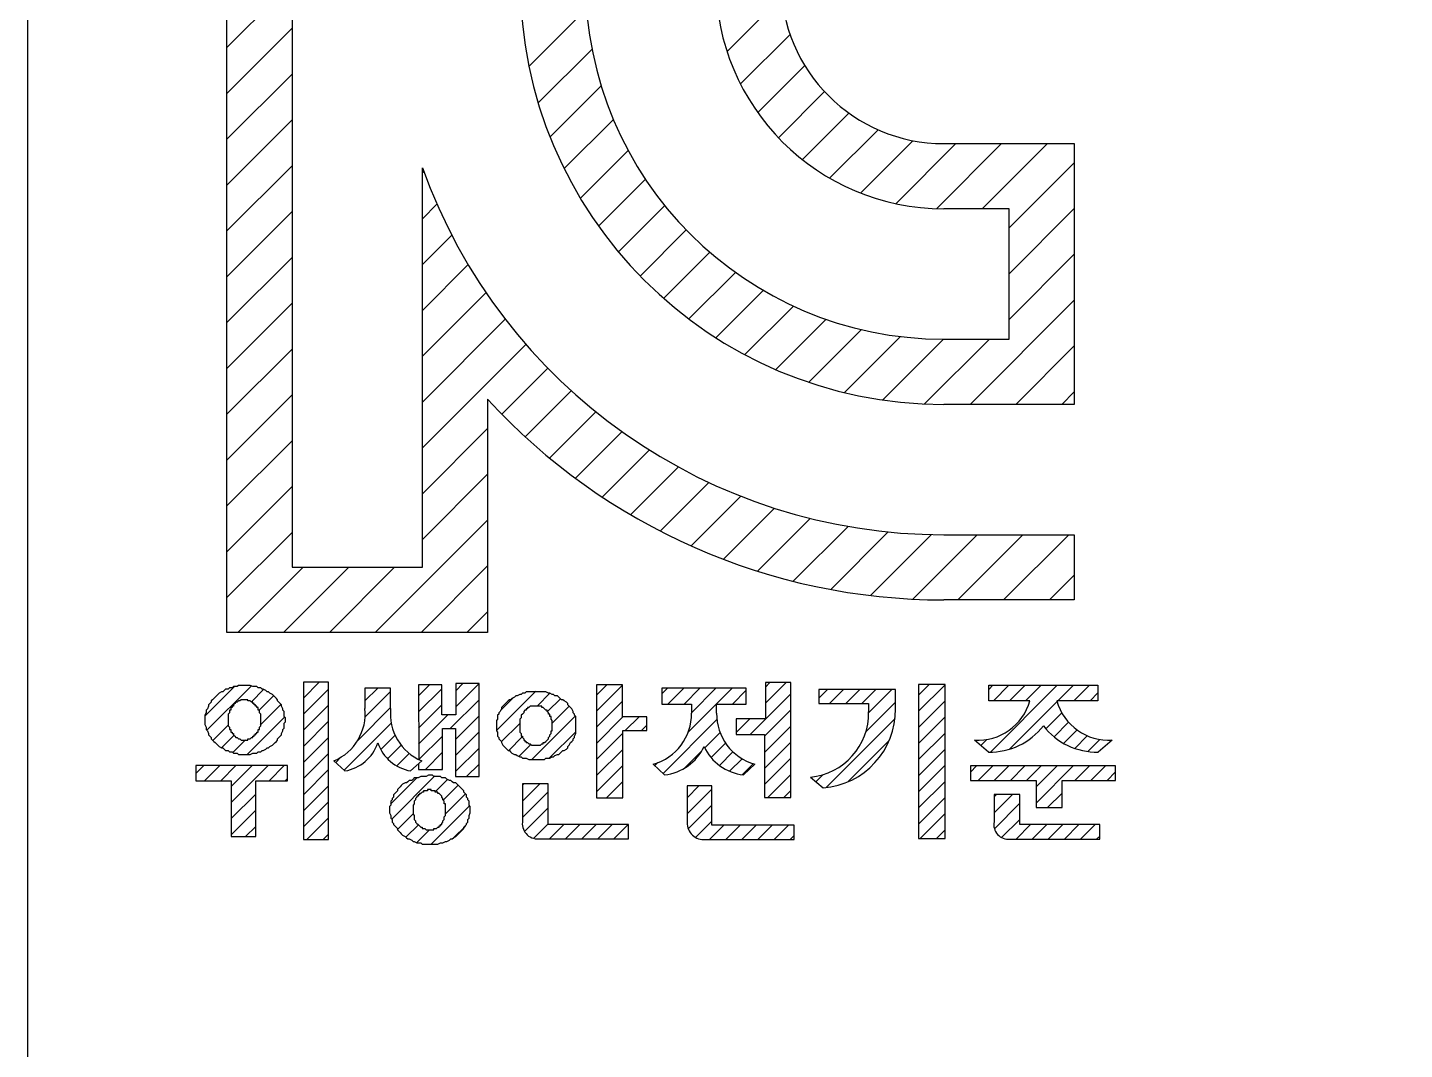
# Model space of a CAD drawing. Extents: x 7948 to 8542, y -4601 to -4181.
# Drawn here: x 7975.75 to 7989.14, y -4366.07 to -4356.14 of the extents above; entities that cross this region are included whole.
import ezdxf

# ---------------------------------------------------------------- set-up
doc = ezdxf.new("R2010")
doc.units = 0
doc.header["$LTSCALE"] = 7
doc.header["$MEASUREMENT"] = 0
doc.layers.get('0').update_dxf_attribs({"color": 2, "linetype": 'CONTINUOUS'})
doc.layers.add('기본값', color=18, linetype='CONTINUOUS')

msp = doc.modelspace()

# ---------------------------------------------------------------- linework, layer by layer
at = {"color": 2}
for p, q in [((7977.68878, -4362.01571), (7977.68878, -4349.34371)), ((7978.32238, -4349.97731), (7978.32238, -4361.38211)), ((7977.68878, -4356.33045), (7978.32238, -4355.69685)), ((7982.5506, -4356.36889), (7983.08224, -4355.83725)), ((7980.62507, -4356.51251), (7981.18434, -4355.95324)), ((7977.68878, -4356.77593), (7978.32238, -4356.14233)), ((7982.68114, -4356.68382), (7983.16297, -4356.202)), ((7980.71512, -4356.86793), (7981.23774, -4356.34531)), ((7982.84883, -4356.96161), (7983.30602, -4356.50442)), ((7977.68878, -4357.22141), (7978.32238, -4356.58781)), ((7980.8302, -4357.19833), (7981.32682, -4356.70171)), ((7983.04976, -4357.20616), (7983.49799, -4356.75792)), ((7977.68878, -4357.66688), (7978.32238, -4357.03328)), ((7980.96737, -4357.50663), (7981.44529, -4357.02872)), ((7983.28251, -4357.41888), (7983.73481, -4356.96659)), ((7983.54774, -4357.59914), (7984.01827, -4357.1286)), ((7981.12464, -4357.79485), (7981.58925, -4357.33024)), ((7983.8483, -4357.74405), (7984.35749, -4357.23486)), ((7984.19045, -4357.84737), (7984.77412, -4357.26371)), ((7984.58714, -4357.89616), (7985.2196, -4357.26371)), ((7984.65838, -4357.26371), (7985.92558, -4357.26371)), ((7985.03148, -4357.89731), (7985.66508, -4357.26371)), ((7985.92558, -4357.26371), (7985.92558, -4359.79811)), ((7977.68878, -4358.11236), (7978.32238, -4357.47876)), ((7985.29198, -4358.08227), (7985.92558, -4357.44867)), ((7979.58958, -4361.38211), (7979.58958, -4357.49958)), ((7979.58958, -4357.54799), (7979.60248, -4357.5351)), ((7981.30061, -4358.06436), (7981.75621, -4357.60875)), ((7979.58958, -4357.99347), (7979.73054, -4357.85251)), ((7981.49439, -4358.31605), (7981.9446, -4357.86584)), ((7985.29198, -4358.52775), (7985.92558, -4357.89415)), ((7977.68878, -4358.55784), (7978.32238, -4357.92424)), ((7985.29198, -4357.89731), (7984.65838, -4357.89731)), ((7985.29198, -4359.16451), (7985.29198, -4357.89731)), ((7979.58958, -4358.43895), (7979.87472, -4358.15381)), ((7981.70544, -4358.55048), (7982.15351, -4358.1024)), ((7977.68878, -4359.00332), (7978.32238, -4358.36972)), ((7981.93356, -4358.76784), (7982.38262, -4358.31878)), ((7985.29198, -4358.97323), (7985.92558, -4358.33963)), ((7979.58958, -4358.88442), (7980.03397, -4358.44004)), ((7982.17884, -4358.96803), (7982.63206, -4358.51481)), ((7982.44169, -4359.15066), (7982.90253, -4358.68982)), ((7977.68878, -4359.44879), (7978.32238, -4358.81519)), ((7979.58958, -4359.3299), (7980.20753, -4358.71196)), ((7984.91258, -4359.79811), (7985.92558, -4358.78511)), ((7982.72287, -4359.31495), (7983.19532, -4358.8425)), ((7979.58958, -4359.77538), (7980.39484, -4358.97013)), ((7983.02357, -4359.45973), (7983.51256, -4358.97074)), ((7983.34553, -4359.58325), (7983.85754, -4359.07124)), ((7979.58958, -4360.22086), (7980.59551, -4359.21493)), ((7983.69131, -4359.68295), (7984.23551, -4359.13875)), ((7984.06465, -4359.75508), (7984.65523, -4359.1645)), ((7984.47136, -4359.79386), (7985.10071, -4359.16451)), ((7984.65838, -4359.16451), (7985.29198, -4359.16451)), ((7985.35806, -4359.79811), (7985.92558, -4359.23058)), ((7977.68878, -4359.89427), (7978.32238, -4359.26067)), ((7980.36128, -4359.89464), (7980.80933, -4359.44659)), ((7977.68878, -4360.33975), (7978.32238, -4359.70615)), ((7980.22318, -4359.74907), (7980.22318, -4362.01571)), ((7980.5877, -4360.1137), (7981.03618, -4359.66522)), ((7985.80354, -4359.79811), (7985.92558, -4359.67606)), ((7980.82581, -4360.32106), (7981.27611, -4359.87076)), ((7985.92558, -4359.79811), (7984.65838, -4359.79811)), ((7979.58958, -4360.66633), (7980.22318, -4360.03273)), ((7977.68878, -4360.78522), (7978.32238, -4360.15162)), ((7981.07575, -4360.5166), (7981.52931, -4360.06304)), ((7981.33775, -4360.70008), (7981.7961, -4360.24173)), ((7981.61214, -4360.87116), (7982.07697, -4360.40633)), ((7979.58958, -4361.11181), (7980.22318, -4360.47821)), ((7981.89942, -4361.02937), (7982.37261, -4360.55617)), ((7977.68878, -4361.2307), (7978.32238, -4360.5971)), ((7982.20019, -4361.17407), (7982.68394, -4360.69032)), ((7982.51528, -4361.30446), (7983.01219, -4360.80754)), ((7979.13117, -4362.01571), (7980.22318, -4360.92369)), ((7982.84573, -4361.41948), (7983.35901, -4360.90621)), ((7977.68878, -4361.67618), (7978.32238, -4361.04258)), ((7983.19291, -4361.51778), (7983.7266, -4360.98409)), ((7983.55859, -4361.59758), (7984.11804, -4361.03813)), ((7983.94515, -4361.6565), (7984.53769, -4361.06395)), ((7984.35583, -4361.6913), (7984.98182, -4361.06531)), ((7984.65838, -4361.06531), (7985.92558, -4361.06531)), ((7984.79369, -4361.69891), (7985.42729, -4361.06531)), ((7985.23917, -4361.69891), (7985.87277, -4361.06531)), ((7985.92558, -4361.06531), (7985.92558, -4361.69891)), ((7979.57664, -4362.01571), (7980.22318, -4361.36917)), ((7977.79473, -4362.01571), (7978.42833, -4361.38211)), ((7978.24021, -4362.01571), (7978.87381, -4361.38211)), ((7978.32238, -4361.38211), (7979.58958, -4361.38211)), ((7978.68569, -4362.01571), (7979.31929, -4361.38211)), ((7985.68465, -4361.69891), (7985.92558, -4361.45797)), ((7985.92558, -4361.69891), (7984.65838, -4361.69891)), ((7980.02212, -4362.01571), (7980.22318, -4361.81464)), ((7980.22318, -4362.01571), (7977.68878, -4362.01571)), ((7977.47807, -4362.82489), (7977.75815, -4362.5448)), ((7977.49324, -4362.96632), (7977.92343, -4362.53613)), ((7977.9262, -4362.68995), (7978.04542, -4362.57073)), ((7978.43281, -4362.65314), (7978.58564, -4362.50031)), ((7978.43281, -4362.50031), (7978.43281, -4364.02879)), ((7978.67658, -4362.50031), (7978.43281, -4362.50031)), ((7978.43281, -4362.80974), (7978.67658, -4362.56597)), ((7978.67658, -4364.02879), (7978.67658, -4362.50031)), ((7979.03062, -4362.68171), (7979.15692, -4362.55541)), ((7979.28023, -4362.55541), (7979.03062, -4362.55541)), ((7979.03062, -4362.55541), (7979.03062, -4362.75553)), ((7979.28023, -4362.75553), (7979.28023, -4362.55541)), ((7979.5501, -4362.63202), (7979.65862, -4362.52351)), ((7979.77647, -4362.52351), (7979.5501, -4362.52351)), ((7979.5501, -4362.52351), (7979.55344, -4363.2501)), ((7979.5501, -4362.78862), (7979.77647, -4362.56226)), ((7979.77647, -4362.81645), (7979.77647, -4362.52351)), ((7979.91286, -4362.58246), (7979.98342, -4362.51191)), ((7980.13923, -4362.51191), (7979.91286, -4362.51191)), ((7979.91286, -4362.51191), (7979.91286, -4362.81645)), ((7979.91286, -4362.73906), (7980.13923, -4362.51269)), ((7980.13923, -4363.41681), (7980.13923, -4362.51191)), ((7981.28047, -4362.62423), (7981.38153, -4362.52317)), ((7981.53296, -4362.52317), (7981.28047, -4362.52317)), ((7981.28047, -4362.52317), (7981.28047, -4363.6224)), ((7981.28047, -4362.78083), (7981.53296, -4362.52834)), ((7981.53296, -4362.83641), (7981.53296, -4362.52317)), ((7981.91772, -4362.61337), (7981.97272, -4362.55837)), ((7982.32692, -4362.55837), (7981.91772, -4362.55837)), ((7981.91772, -4362.55837), (7981.91772, -4362.71209)), ((7981.9756, -4362.71209), (7982.12932, -4362.55837)), ((7982.1322, -4362.71209), (7982.28592, -4362.55837)), ((7982.17306, -4362.98442), (7982.59911, -4362.55837)), ((7982.20504, -4362.79585), (7982.44252, -4362.55837)), ((7982.73613, -4362.55837), (7982.32692, -4362.55837)), ((7982.60199, -4362.71209), (7982.73613, -4362.57795)), ((7982.73613, -4362.71209), (7982.73613, -4362.55837)), ((7982.92474, -4362.70253), (7983.12402, -4362.50326)), ((7982.92474, -4362.54593), (7982.96742, -4362.50326)), ((7982.92474, -4362.50326), (7982.92474, -4362.85421)), ((7983.17141, -4362.50326), (7982.92474, -4362.50326)), ((7983.17141, -4363.6199), (7983.17141, -4362.50326)), ((7983.4422, -4362.65486), (7983.52738, -4362.56968)), ((7984.18803, -4362.56968), (7983.4422, -4362.56968)), ((7983.4422, -4362.56968), (7983.4422, -4362.70601)), ((7983.54766, -4362.70601), (7983.68398, -4362.56968)), ((7983.70426, -4362.70601), (7983.84058, -4362.56968)), ((7983.86085, -4362.70601), (7983.99718, -4362.56968)), ((7983.92695, -4362.79651), (7984.15377, -4362.56968)), ((7984.18803, -4362.75821), (7984.18803, -4362.56968)), ((7984.4115, -4362.62515), (7984.51627, -4362.52038)), ((7984.4115, -4362.52038), (7984.4115, -4364.01696)), ((7984.66978, -4362.52038), (7984.4115, -4362.52038)), ((7984.4115, -4362.78175), (7984.66978, -4362.52347)), ((7984.66978, -4364.01696), (7984.66978, -4362.52038)), ((7985.09417, -4362.56887), (7985.13394, -4362.5291)), ((7985.09417, -4362.5291), (7985.62524, -4362.5291)), ((7985.09417, -4362.67992), (7985.09417, -4362.5291)), ((7985.11057, -4363.17886), (7985.76033, -4362.5291)), ((7985.13972, -4362.67992), (7985.29054, -4362.5291)), ((7985.29632, -4362.67992), (7985.44714, -4362.5291)), ((7985.45292, -4362.67992), (7985.60373, -4362.5291)), ((7985.62524, -4362.5291), (7986.15631, -4362.5291)), ((7985.76214, -4362.68389), (7985.91693, -4362.5291)), ((7985.92271, -4362.67992), (7986.07353, -4362.5291)), ((7986.15631, -4362.5291), (7986.15631, -4362.67992)), ((7977.99885, -4362.7739), (7978.14105, -4362.6317)), ((7979.03237, -4362.83656), (7979.28023, -4362.5887)), ((7979.85866, -4362.94986), (7980.13923, -4362.66929)), ((7980.31199, -4362.96633), (7980.6913, -4362.58701)), ((7980.34797, -4362.77375), (7980.47488, -4362.64684)), ((7980.7077, -4362.72721), (7980.82838, -4362.60653)), ((7980.80608, -4362.78542), (7980.93492, -4362.65658)), ((7981.28047, -4362.93743), (7981.53296, -4362.68494)), ((7981.91772, -4362.71209), (7982.20504, -4362.71209)), ((7982.20504, -4362.71209), (7982.20504, -4362.7991)), ((7982.44881, -4362.7991), (7982.44881, -4362.71209)), ((7982.44881, -4362.71209), (7982.73613, -4362.71209)), ((7982.77594, -4363.00793), (7983.17141, -4362.61246)), ((7983.4422, -4362.70601), (7983.92685, -4362.70601)), ((7983.90009, -4362.97996), (7984.18803, -4362.69203)), ((7983.92685, -4362.70601), (7983.92685, -4362.78721)), ((7984.4115, -4362.93835), (7984.66978, -4362.68007)), ((7985.49464, -4362.67992), (7985.09417, -4362.67992)), ((7985.29558, -4363.15046), (7985.76214, -4362.68389)), ((7986.15631, -4362.67992), (7985.75584, -4362.67992)), ((7986.07931, -4362.67992), (7986.15631, -4362.60291)), ((7977.88726, -4363.19869), (7978.25118, -4362.83476)), ((7978.0121, -4362.91725), (7978.21216, -4362.71719)), ((7978.43281, -4362.96634), (7978.67658, -4362.72256)), ((7978.96021, -4363.06533), (7979.28023, -4362.7453)), ((7979.5501, -4362.94522), (7979.77647, -4362.71885)), ((7979.5501, -4363.10182), (7979.83547, -4362.81645)), ((7979.91286, -4362.81645), (7979.77647, -4362.81645)), ((7979.90997, -4363.05515), (7980.13923, -4362.82589)), ((7980.65283, -4363.25187), (7981.07223, -4362.83247)), ((7980.84991, -4362.8982), (7981.01713, -4362.73097)), ((7981.28047, -4363.09402), (7981.53808, -4362.83641)), ((7981.77093, -4362.83641), (7981.53296, -4362.83641)), ((7981.56127, -4362.96982), (7981.69468, -4362.83641)), ((7981.77093, -4362.96982), (7981.77093, -4362.83641)), ((7982.91603, -4363.02444), (7983.17141, -4362.76906)), ((7984.4115, -4363.09495), (7984.66978, -4362.83667)), ((7985.64955, -4362.95307), (7985.80522, -4362.79741)), ((7977.55169, -4363.06446), (7977.70333, -4362.91283)), ((7978.43281, -4363.12293), (7978.67658, -4362.87916)), ((7978.82797, -4363.35416), (7979.28578, -4362.89634)), ((7979.78516, -4363.3472), (7979.78516, -4362.94986)), ((7979.78516, -4362.94986), (7979.90997, -4362.94986)), ((7979.90997, -4362.94986), (7979.90997, -4363.41681)), ((7979.90997, -4363.21175), (7980.13923, -4362.98248)), ((7980.35536, -4363.07955), (7980.53242, -4362.90249)), ((7980.82613, -4363.23517), (7981.07937, -4362.98193)), ((7981.53585, -4363.6224), (7981.53585, -4362.96982)), ((7981.53585, -4362.96982), (7981.77093, -4362.96982)), ((7981.71787, -4362.96982), (7981.77093, -4362.91676)), ((7981.92883, -4363.38525), (7982.45175, -4362.86232)), ((7982.64034, -4362.98693), (7982.77307, -4362.85421)), ((7982.92474, -4362.85421), (7982.64034, -4362.85421)), ((7982.64034, -4362.85421), (7982.64034, -4363.00793)), ((7982.91603, -4363.18104), (7983.17141, -4362.92565)), ((7983.51243, -4363.52423), (7984.18318, -4362.85347)), ((7985.72914, -4363.03009), (7985.87086, -4362.88836)), ((7985.82217, -4363.09366), (7985.95318, -4362.96264)), ((7977.6365, -4363.13625), (7977.75686, -4363.01589)), ((7977.74583, -4363.18351), (7977.86979, -4363.05956)), ((7978.43281, -4363.27953), (7978.67658, -4363.03576)), ((7979.18439, -4363.15434), (7979.32366, -4363.01507)), ((7979.25122, -4363.24411), (7979.38322, -4363.1121)), ((7979.55344, -4363.2501), (7979.78516, -4363.02336)), ((7980.42925, -4363.16226), (7980.56021, -4363.0313)), ((7980.52748, -4363.22062), (7980.64257, -4363.10554)), ((7981.28047, -4363.25062), (7981.53585, -4362.99524)), ((7982.33331, -4363.13737), (7982.48229, -4362.98839)), ((7982.39517, -4363.2321), (7982.536, -4363.09128)), ((7982.64034, -4363.00793), (7982.91603, -4363.00793)), ((7982.91603, -4363.00793), (7982.91603, -4363.6199)), ((7982.91603, -4363.33763), (7983.17141, -4363.08225)), ((7983.72533, -4363.46793), (7984.12688, -4363.06637)), ((7984.4115, -4363.25155), (7984.66978, -4362.99326)), ((7985.09125, -4363.17877), (7984.95486, -4363.06276)), ((7985.01712, -4363.11572), (7985.07691, -4363.05593)), ((7985.93005, -4363.14237), (7986.05276, -4363.01967)), ((7986.05632, -4363.1727), (7986.17316, -4363.05586)), ((7986.29563, -4363.06276), (7986.15923, -4363.17877)), ((7978.43281, -4363.43613), (7978.67658, -4363.19236)), ((7978.74634, -4363.27919), (7978.79758, -4363.22795)), ((7979.33943, -4363.3125), (7979.46096, -4363.19096)), ((7979.61791, -4363.3472), (7979.78516, -4363.17995)), ((7979.90997, -4363.36834), (7980.13923, -4363.13908)), ((7981.28047, -4363.40722), (7981.53585, -4363.15184)), ((7982.13263, -4363.33805), (7982.3058, -4363.16488)), ((7982.47575, -4363.30812), (7982.60806, -4363.17581)), ((7982.57547, -4363.365), (7982.6975, -4363.24297)), ((7982.91603, -4363.49423), (7983.17141, -4363.23885)), ((7984.4115, -4363.40814), (7984.66978, -4363.14986)), ((7977.38515, -4363.3876), (7977.46325, -4363.3095)), ((7978.27609, -4363.3095), (7977.38515, -4363.3095)), ((7977.38515, -4363.3095), (7977.38515, -4363.45742)), ((7977.47193, -4363.45742), (7977.61985, -4363.3095)), ((7977.62853, -4363.45742), (7977.77644, -4363.3095)), ((7977.73051, -4363.66863), (7978.08964, -4363.3095)), ((7977.73051, -4363.51204), (7977.93304, -4363.3095)), ((7978.09832, -4363.45742), (7978.24624, -4363.3095)), ((7978.27609, -4363.45742), (7978.27609, -4363.3095)), ((7978.43281, -4363.59273), (7978.67658, -4363.34895)), ((7978.72882, -4363.26309), (7978.83619, -4363.36171)), ((7979.47466, -4363.36171), (7979.58204, -4363.26309)), ((7979.5501, -4363.29242), (7979.5501, -4363.3472)), ((7979.5501, -4363.3472), (7979.78516, -4363.3472)), ((7979.77451, -4363.3472), (7979.78516, -4363.33655)), ((7980.01809, -4363.41681), (7980.13923, -4363.29568)), ((7981.28047, -4363.56382), (7981.53585, -4363.30843)), ((7981.83356, -4363.29506), (7981.94384, -4363.39947)), ((7981.84839, -4363.30909), (7981.87626, -4363.28122)), ((7982.69889, -4363.39817), (7982.80613, -4363.29093)), ((7982.71001, -4363.39947), (7982.82028, -4363.29506)), ((7984.4115, -4363.56474), (7984.66978, -4363.30646)), ((7984.91713, -4363.3723), (7984.97698, -4363.31246)), ((7986.32754, -4363.31246), (7984.91713, -4363.31246)), ((7984.91713, -4363.31246), (7984.91713, -4363.45458)), ((7984.99146, -4363.45458), (7985.13357, -4363.31246)), ((7985.14805, -4363.45458), (7985.29017, -4363.31246)), ((7985.30465, -4363.45458), (7985.44677, -4363.31246)), ((7985.46125, -4363.45458), (7985.60337, -4363.31246)), ((7985.5556, -4363.67342), (7985.91656, -4363.31246)), ((7985.5556, -4363.51682), (7985.75996, -4363.31246)), ((7985.93104, -4363.45458), (7986.07316, -4363.31246)), ((7986.08764, -4363.45458), (7986.22976, -4363.31246)), ((7986.24424, -4363.45458), (7986.32754, -4363.37127)), ((7986.32754, -4363.45458), (7986.32754, -4363.31246)), ((7977.38515, -4363.45742), (7977.73051, -4363.45742)), ((7977.73051, -4363.45742), (7977.73051, -4363.99978)), ((7977.96846, -4363.99978), (7977.96846, -4363.45742)), ((7977.96846, -4363.45742), (7978.27609, -4363.45742)), ((7978.25492, -4363.45742), (7978.27609, -4363.43625)), ((7978.43281, -4363.74932), (7978.67658, -4363.50555)), ((7979.28005, -4363.68506), (7979.53973, -4363.42539)), ((7979.28914, -4363.83257), (7979.71108, -4363.41064)), ((7979.71698, -4363.56133), (7979.83565, -4363.44266)), ((7979.79397, -4363.64094), (7979.93329, -4363.50162)), ((7979.90997, -4363.41681), (7980.13923, -4363.41681)), ((7980.56085, -4363.65705), (7980.73144, -4363.48646)), ((7980.56085, -4363.50045), (7980.57484, -4363.48646)), ((7980.81041, -4363.48646), (7980.56085, -4363.48646)), ((7980.56085, -4363.48646), (7980.56085, -4363.86061)), ((7980.81041, -4363.88091), (7980.81041, -4363.48646)), ((7981.37848, -4363.6224), (7981.53585, -4363.46503)), ((7982.16149, -4363.62238), (7982.27709, -4363.50678)), ((7982.40237, -4363.50678), (7982.16149, -4363.50678)), ((7982.16149, -4363.50678), (7982.16149, -4363.86352)), ((7982.40237, -4363.88962), (7982.40237, -4363.50678)), ((7982.94696, -4363.6199), (7983.17141, -4363.39545)), ((7983.36095, -4363.42239), (7983.48573, -4363.5268)), ((7983.41361, -4363.46645), (7983.48156, -4363.3985)), ((7984.4115, -4363.72134), (7984.66978, -4363.46306)), ((7984.91713, -4363.45458), (7985.5556, -4363.45458)), ((7985.5556, -4363.45458), (7985.5556, -4363.7185)), ((7985.80808, -4363.7185), (7985.80808, -4363.45458)), ((7985.80808, -4363.45458), (7986.32754, -4363.45458)), ((7977.73051, -4363.82523), (7977.96846, -4363.58728)), ((7979.8144, -4363.77711), (7980.00655, -4363.58495)), ((7980.56085, -4363.81365), (7980.81041, -4363.56408)), ((7981.28047, -4363.6224), (7981.53585, -4363.6224)), ((7981.53508, -4363.6224), (7981.53585, -4363.62163)), ((7982.16149, -4363.77898), (7982.40237, -4363.5381)), ((7982.91603, -4363.6199), (7983.17141, -4363.6199)), ((7983.10356, -4363.6199), (7983.17141, -4363.55204)), ((7984.4115, -4363.87794), (7984.66978, -4363.61965)), ((7985.14639, -4363.76943), (7985.32494, -4363.59089)), ((7985.14639, -4363.61283), (7985.16834, -4363.59089)), ((7985.39598, -4363.59089), (7985.14639, -4363.59089)), ((7985.14639, -4363.59089), (7985.14639, -4363.85482)), ((7985.39598, -4363.88382), (7985.39598, -4363.59089)), ((7985.66711, -4363.7185), (7985.80808, -4363.57753)), ((7977.73051, -4363.98183), (7977.96846, -4363.74387)), ((7978.43281, -4363.90592), (7978.67658, -4363.66215)), ((7979.34502, -4363.93329), (7979.50062, -4363.7777)), ((7979.67303, -4364.07508), (7980.04897, -4363.69914)), ((7980.58119, -4363.9499), (7980.81041, -4363.72068)), ((7982.17242, -4363.92465), (7982.40237, -4363.6947)), ((7984.42907, -4364.01696), (7984.66978, -4363.77625)), ((7985.14955, -4363.92287), (7985.39598, -4363.67644)), ((7985.5556, -4363.7185), (7985.80808, -4363.7185)), ((7977.86915, -4363.99978), (7977.96846, -4363.90047)), ((7978.46654, -4364.02879), (7978.67658, -4363.81875)), ((7979.42782, -4364.00709), (7979.5498, -4363.88511)), ((7979.89557, -4364.00913), (7980.00686, -4363.89784)), ((7980.67033, -4364.01736), (7980.81041, -4363.87728)), ((7981.59399, -4363.88091), (7980.81041, -4363.88091)), ((7980.82416, -4364.02013), (7980.96338, -4363.88091)), ((7980.98076, -4364.02013), (7981.11997, -4363.88091)), ((7981.13736, -4364.02013), (7981.27657, -4363.88091)), ((7981.29395, -4364.02013), (7981.43317, -4363.88091)), ((7981.45055, -4364.02013), (7981.58977, -4363.88091)), ((7981.59399, -4364.02013), (7981.59399, -4363.88091)), ((7982.24512, -4364.00854), (7982.40237, -4363.8513)), ((7982.38142, -4364.02885), (7982.52064, -4363.88962)), ((7983.20335, -4363.88962), (7982.40237, -4363.88962)), ((7982.53801, -4364.02885), (7982.67724, -4363.88962)), ((7982.69461, -4364.02885), (7982.83384, -4363.88962)), ((7982.85121, -4364.02885), (7982.99043, -4363.88962)), ((7983.00781, -4364.02885), (7983.14703, -4363.88962)), ((7983.20335, -4364.02885), (7983.20335, -4363.88962)), ((7985.21969, -4364.00933), (7985.39598, -4363.83304)), ((7985.35967, -4364.02594), (7985.50179, -4363.88382)), ((7986.17374, -4363.88382), (7985.39598, -4363.88382)), ((7985.51627, -4364.02594), (7985.65839, -4363.88382)), ((7985.67287, -4364.02594), (7985.81499, -4363.88382)), ((7985.82947, -4364.02594), (7985.97158, -4363.88382)), ((7985.98606, -4364.02594), (7986.12818, -4363.88382)), ((7986.17374, -4364.02594), (7986.17374, -4363.88382)), ((7977.73051, -4363.99978), (7977.96846, -4363.99978)), ((7978.43281, -4364.02879), (7978.67658, -4364.02879)), ((7978.62314, -4364.02879), (7978.67658, -4363.97534)), ((7979.535, -4364.05651), (7979.65555, -4363.93595)), ((7980.73497, -4364.02013), (7981.59399, -4364.02013)), ((7982.33852, -4364.02885), (7983.20335, -4364.02885)), ((7983.1644, -4364.02885), (7983.20335, -4363.9899)), ((7984.4115, -4364.01696), (7984.66978, -4364.01696)), ((7984.58567, -4364.01696), (7984.66978, -4363.93285)), ((7985.30021, -4364.02594), (7986.17374, -4364.02594)), ((7986.14266, -4364.02594), (7986.17374, -4363.99486))]:
    msp.add_line(p, q, dxfattribs=at)
for points in [[(7978.2577, -4362.87145), (7978.2577, -4362.84614), (7978.24505, -4362.83348), (7978.24505, -4362.82083), (7978.24505, -4362.79552), (7978.24505, -4362.78286), (7978.23239, -4362.77021), (7978.23239, -4362.75755), (7978.21974, -4362.73224), (7978.21974, -4362.71959), (7978.20708, -4362.70693), (7978.19443, -4362.69428), (7978.18177, -4362.68162), (7978.18177, -4362.66897), (7978.16912, -4362.65631), (7978.15646, -4362.64366), (7978.14381, -4362.631), (7978.13115, -4362.61835), (7978.10584, -4362.60569), (7978.09319, -4362.59304), (7978.08053, -4362.59304), (7978.06788, -4362.58038), (7978.04257, -4362.56773), (7978.02991, -4362.56773), (7978.01726, -4362.55507), (7977.99195, -4362.55507), (7977.97929, -4362.54242), (7977.95398, -4362.54242), (7977.94133, -4362.54242), (7977.91602, -4362.52976), (7977.90336, -4362.52976), (7977.87805, -4362.52976), (7977.8654, -4362.52976), (7977.84009, -4362.52976), (7977.82743, -4362.52976), (7977.80212, -4362.52976), (7977.78947, -4362.54242), (7977.76416, -4362.54242), (7977.7515, -4362.54242), (7977.73885, -4362.55507), (7977.71354, -4362.55507), (7977.70088, -4362.56773), (7977.67557, -4362.56773), (7977.66292, -4362.58038), (7977.65026, -4362.59304), (7977.63761, -4362.59304), (7977.6123, -4362.60569), (7977.59964, -4362.61835), (7977.58699, -4362.631), (7977.57433, -4362.64366), (7977.56168, -4362.65631), (7977.54902, -4362.66897), (7977.53637, -4362.68162), (7977.53637, -4362.69428), (7977.52371, -4362.70693), (7977.51106, -4362.71959), (7977.51106, -4362.73224), (7977.4984, -4362.75755), (7977.48575, -4362.77021), (7977.48575, -4362.78286), (7977.48575, -4362.79552), (7977.47309, -4362.82083), (7977.47309, -4362.83348), (7977.47309, -4362.84614), (7977.47309, -4362.87145), (7977.47309, -4362.8841), (7977.47309, -4362.89676), (7977.47309, -4362.90941), (7977.48575, -4362.93472), (7977.48575, -4362.94738), (7977.48575, -4362.96003), (7977.4984, -4362.97269), (7977.51106, -4362.998), (7977.51106, -4363.01065), (7977.52371, -4363.02331), (7977.53637, -4363.03596), (7977.53637, -4363.04862), (7977.54902, -4363.06127), (7977.56168, -4363.07393), (7977.57433, -4363.08658), (7977.58699, -4363.09924), (7977.59964, -4363.11189), (7977.6123, -4363.12455), (7977.63761, -4363.1372), (7977.65026, -4363.1372), (7977.66292, -4363.14986), (7977.67557, -4363.16251), (7977.70088, -4363.16251), (7977.71354, -4363.17517), (7977.73885, -4363.17517), (7977.7515, -4363.18782), (7977.76416, -4363.18782), (7977.78947, -4363.18782), (7977.80212, -4363.20048), (7977.82743, -4363.20048), (7977.84009, -4363.20048), (7977.8654, -4363.20048), (7977.87805, -4363.20048), (7977.90336, -4363.20048), (7977.91602, -4363.20048), (7977.94133, -4363.18782), (7977.95398, -4363.18782), (7977.97929, -4363.18782), (7977.99195, -4363.17517), (7978.01726, -4363.17517), (7978.02991, -4363.16251), (7978.04257, -4363.16251), (7978.06788, -4363.14986), (7978.08053, -4363.1372), (7978.09319, -4363.1372), (7978.10584, -4363.12455), (7978.13115, -4363.11189), (7978.14381, -4363.09924), (7978.15646, -4363.08658), (7978.16912, -4363.07393), (7978.18177, -4363.06127), (7978.18177, -4363.04862), (7978.19443, -4363.03596), (7978.20708, -4363.02331), (7978.21974, -4363.01065), (7978.21974, -4362.998), (7978.23239, -4362.97269), (7978.23239, -4362.96003), (7978.24505, -4362.94738), (7978.24505, -4362.93472), (7978.24505, -4362.90941), (7978.24505, -4362.89676), (7978.2577, -4362.8841), (7978.2577, -4362.87145)], [(7977.85274, -4362.66897), (7977.84009, -4362.66897), (7977.82743, -4362.66897), (7977.81478, -4362.68162), (7977.80212, -4362.68162), (7977.78947, -4362.69428), (7977.77681, -4362.69428), (7977.76416, -4362.70693), (7977.7515, -4362.71959), (7977.7515, -4362.73224), (7977.73885, -4362.73224), (7977.73885, -4362.7449), (7977.72619, -4362.7449), (7977.72619, -4362.75755), (7977.72619, -4362.77021), (7977.71354, -4362.77021), (7977.71354, -4362.78286), (7977.71354, -4362.79552), (7977.70088, -4362.80817), (7977.70088, -4362.82083), (7977.70088, -4362.83348), (7977.70088, -4362.84614), (7977.70088, -4362.85879), (7977.70088, -4362.87145), (7977.70088, -4362.8841), (7977.70088, -4362.89676), (7977.70088, -4362.90941), (7977.70088, -4362.92207), (7977.71354, -4362.93472), (7977.71354, -4362.94738), (7977.71354, -4362.96003), (7977.72619, -4362.96003), (7977.72619, -4362.97269), (7977.72619, -4362.98534), (7977.73885, -4362.98534), (7977.73885, -4362.998), (7977.7515, -4362.998), (7977.7515, -4363.01065), (7977.76416, -4363.02331), (7977.77681, -4363.03596), (7977.78947, -4363.03596), (7977.80212, -4363.04862), (7977.81478, -4363.04862), (7977.82743, -4363.06127), (7977.84009, -4363.06127), (7977.85274, -4363.06127), (7977.8654, -4363.06127), (7977.87805, -4363.06127), (7977.89071, -4363.06127), (7977.89071, -4363.04862), (7977.90336, -4363.04862), (7977.91602, -4363.04862), (7977.92867, -4363.03596), (7977.94133, -4363.03596), (7977.94133, -4363.02331), (7977.95398, -4363.02331), (7977.95398, -4363.01065), (7977.96664, -4363.01065), (7977.96664, -4362.998), (7977.97929, -4362.998), (7977.97929, -4362.98534), (7977.99195, -4362.98534), (7977.99195, -4362.97269), (7977.99195, -4362.96003), (7978.0046, -4362.96003), (7978.0046, -4362.94738), (7978.0046, -4362.93472), (7978.01726, -4362.92207), (7978.01726, -4362.90941), (7978.01726, -4362.89676), (7978.01726, -4362.8841), (7978.01726, -4362.87145), (7978.01726, -4362.85879), (7978.01726, -4362.84614), (7978.01726, -4362.83348), (7978.01726, -4362.82083), (7978.01726, -4362.80817), (7978.0046, -4362.79552), (7978.0046, -4362.78286), (7978.0046, -4362.77021), (7977.99195, -4362.77021), (7977.99195, -4362.75755), (7977.99195, -4362.7449), (7977.97929, -4362.7449), (7977.97929, -4362.73224), (7977.96664, -4362.73224), (7977.96664, -4362.71959), (7977.95398, -4362.71959), (7977.95398, -4362.70693), (7977.94133, -4362.70693), (7977.94133, -4362.69428), (7977.92867, -4362.69428), (7977.91602, -4362.68162), (7977.90336, -4362.68162), (7977.89071, -4362.68162), (7977.89071, -4362.66897), (7977.87805, -4362.66897), (7977.8654, -4362.66897), (7977.85274, -4362.66897)], [(7981.07976, -4362.92207), (7981.07976, -4362.90941), (7981.07976, -4362.8841), (7981.07976, -4362.87145), (7981.07976, -4362.85879), (7981.07976, -4362.83348), (7981.06711, -4362.82083), (7981.06711, -4362.80817), (7981.05445, -4362.79552), (7981.05445, -4362.78286), (7981.0418, -4362.75755), (7981.02914, -4362.7449), (7981.01649, -4362.73224), (7981.00383, -4362.71959), (7981.00383, -4362.70693), (7980.99118, -4362.69428), (7980.96587, -4362.68162), (7980.95321, -4362.66897), (7980.94056, -4362.66897), (7980.9279, -4362.65631), (7980.91525, -4362.64366), (7980.90259, -4362.631), (7980.87728, -4362.631), (7980.86463, -4362.61835), (7980.85197, -4362.61835), (7980.82666, -4362.60569), (7980.81401, -4362.60569), (7980.7887, -4362.59304), (7980.77604, -4362.59304), (7980.75073, -4362.59304), (7980.73808, -4362.59304), (7980.71277, -4362.59304), (7980.70011, -4362.59304), (7980.6748, -4362.59304), (7980.66215, -4362.59304), (7980.63684, -4362.59304), (7980.62418, -4362.59304), (7980.59887, -4362.59304), (7980.58622, -4362.60569), (7980.56091, -4362.60569), (7980.54825, -4362.61835), (7980.5356, -4362.61835), (7980.51029, -4362.631), (7980.49763, -4362.631), (7980.48498, -4362.64366), (7980.45967, -4362.65631), (7980.44701, -4362.66897), (7980.43436, -4362.66897), (7980.4217, -4362.68162), (7980.40905, -4362.69428), (7980.39639, -4362.70693), (7980.38374, -4362.71959), (7980.37108, -4362.73224), (7980.35843, -4362.7449), (7980.35843, -4362.75755), (7980.34577, -4362.78286), (7980.33312, -4362.79552), (7980.33312, -4362.80817), (7980.32046, -4362.82083), (7980.32046, -4362.83348), (7980.32046, -4362.85879), (7980.30781, -4362.87145), (7980.30781, -4362.8841), (7980.30781, -4362.90941), (7980.30781, -4362.92207), (7980.30781, -4362.93472), (7980.30781, -4362.94738), (7980.30781, -4362.97269), (7980.32046, -4362.98534), (7980.32046, -4362.998), (7980.32046, -4363.02331), (7980.33312, -4363.03596), (7980.33312, -4363.04862), (7980.34577, -4363.06127), (7980.35843, -4363.07393), (7980.35843, -4363.08658), (7980.37108, -4363.11189), (7980.38374, -4363.12455), (7980.39639, -4363.1372), (7980.40905, -4363.14986), (7980.4217, -4363.16251), (7980.43436, -4363.16251), (7980.44701, -4363.17517), (7980.45967, -4363.18782), (7980.48498, -4363.20048), (7980.49763, -4363.20048), (7980.51029, -4363.21313), (7980.5356, -4363.22579), (7980.54825, -4363.22579), (7980.56091, -4363.23844), (7980.58622, -4363.23844), (7980.59887, -4363.23844), (7980.62418, -4363.2511), (7980.63684, -4363.2511), (7980.66215, -4363.2511), (7980.6748, -4363.2511), (7980.70011, -4363.2511), (7980.71277, -4363.2511), (7980.73808, -4363.2511), (7980.75073, -4363.2511), (7980.77604, -4363.2511), (7980.7887, -4363.23844), (7980.81401, -4363.23844), (7980.82666, -4363.23844), (7980.85197, -4363.22579), (7980.86463, -4363.22579), (7980.87728, -4363.21313), (7980.90259, -4363.20048), (7980.91525, -4363.20048), (7980.9279, -4363.18782), (7980.94056, -4363.17517), (7980.95321, -4363.16251), (7980.96587, -4363.16251), (7980.99118, -4363.14986), (7981.00383, -4363.1372), (7981.00383, -4363.12455), (7981.01649, -4363.11189), (7981.02914, -4363.08658), (7981.0418, -4363.07393), (7981.05445, -4363.06127), (7981.05445, -4363.04862), (7981.06711, -4363.03596), (7981.06711, -4363.02331), (7981.07976, -4362.998), (7981.07976, -4362.98534), (7981.07976, -4362.97269), (7981.07976, -4362.94738), (7981.07976, -4362.93472), (7981.07976, -4362.92207)], [(7980.68746, -4362.73224), (7980.6748, -4362.73224), (7980.66215, -4362.73224), (7980.64949, -4362.73224), (7980.63684, -4362.73224), (7980.62418, -4362.7449), (7980.61153, -4362.7449), (7980.61153, -4362.75755), (7980.59887, -4362.75755), (7980.59887, -4362.77021), (7980.58622, -4362.77021), (7980.57356, -4362.78286), (7980.57356, -4362.79552), (7980.56091, -4362.80817), (7980.54825, -4362.82083), (7980.54825, -4362.83348), (7980.54825, -4362.84614), (7980.5356, -4362.85879), (7980.5356, -4362.87145), (7980.5356, -4362.8841), (7980.5356, -4362.89676), (7980.5356, -4362.90941), (7980.5356, -4362.92207), (7980.5356, -4362.93472), (7980.5356, -4362.94738), (7980.5356, -4362.96003), (7980.5356, -4362.97269), (7980.5356, -4362.98534), (7980.54825, -4362.998), (7980.54825, -4363.01065), (7980.54825, -4363.02331), (7980.56091, -4363.02331), (7980.56091, -4363.03596), (7980.57356, -4363.04862), (7980.57356, -4363.06127), (7980.58622, -4363.06127), (7980.58622, -4363.07393), (7980.59887, -4363.07393), (7980.59887, -4363.08658), (7980.61153, -4363.08658), (7980.62418, -4363.09924), (7980.63684, -4363.09924), (7980.64949, -4363.11189), (7980.66215, -4363.11189), (7980.6748, -4363.11189), (7980.68746, -4363.11189), (7980.70011, -4363.11189), (7980.71277, -4363.11189), (7980.72542, -4363.11189), (7980.73808, -4363.11189), (7980.75073, -4363.09924), (7980.76339, -4363.09924), (7980.76339, -4363.08658), (7980.77604, -4363.08658), (7980.7887, -4363.07393), (7980.80135, -4363.06127), (7980.81401, -4363.04862), (7980.81401, -4363.03596), (7980.82666, -4363.02331), (7980.82666, -4363.01065), (7980.83932, -4362.998), (7980.83932, -4362.98534), (7980.83932, -4362.97269), (7980.85197, -4362.97269), (7980.85197, -4362.96003), (7980.85197, -4362.94738), (7980.85197, -4362.93472), (7980.85197, -4362.92207), (7980.85197, -4362.90941), (7980.85197, -4362.89676), (7980.85197, -4362.8841), (7980.85197, -4362.87145), (7980.83932, -4362.85879), (7980.83932, -4362.84614), (7980.83932, -4362.83348), (7980.82666, -4362.83348), (7980.82666, -4362.82083), (7980.82666, -4362.80817), (7980.81401, -4362.80817), (7980.81401, -4362.79552), (7980.80135, -4362.78286), (7980.80135, -4362.77021), (7980.7887, -4362.77021), (7980.77604, -4362.75755), (7980.76339, -4362.7449), (7980.75073, -4362.7449), (7980.75073, -4362.73224), (7980.73808, -4362.73224), (7980.72542, -4362.73224), (7980.71277, -4362.73224), (7980.70011, -4362.73224), (7980.68746, -4362.73224)], [(7980.05471, -4363.74464), (7980.05471, -4363.71933), (7980.05471, -4363.70668), (7980.04205, -4363.69402), (7980.04205, -4363.68137), (7980.04205, -4363.65606), (7980.0294, -4363.6434), (7980.0294, -4363.63075), (7980.01674, -4363.61809), (7980.01674, -4363.59278), (7980.00409, -4363.58013), (7979.99143, -4363.56747), (7979.99143, -4363.55482), (7979.97878, -4363.54216), (7979.96612, -4363.52951), (7979.95347, -4363.51685), (7979.94081, -4363.5042), (7979.92816, -4363.49154), (7979.9155, -4363.47889), (7979.89019, -4363.47889), (7979.87754, -4363.46623), (7979.86488, -4363.45358), (7979.85223, -4363.45358), (7979.82692, -4363.44092), (7979.81426, -4363.42827), (7979.78895, -4363.42827), (7979.7763, -4363.42827), (7979.76364, -4363.41561), (7979.73833, -4363.41561), (7979.72568, -4363.41561), (7979.70037, -4363.41561), (7979.68771, -4363.40296), (7979.66241, -4363.40296), (7979.64975, -4363.40296), (7979.62444, -4363.41561), (7979.61179, -4363.41561), (7979.58648, -4363.41561), (7979.57382, -4363.41561), (7979.54851, -4363.42827), (7979.53586, -4363.42827), (7979.51055, -4363.42827), (7979.49789, -4363.44092), (7979.48524, -4363.45358), (7979.45993, -4363.45358), (7979.44727, -4363.46623), (7979.43462, -4363.47889), (7979.42196, -4363.47889), (7979.39665, -4363.49154), (7979.384, -4363.5042), (7979.37134, -4363.51685), (7979.35869, -4363.52951), (7979.34603, -4363.54216), (7979.34603, -4363.55482), (7979.33338, -4363.56747), (7979.32072, -4363.58013), (7979.30807, -4363.59278), (7979.30807, -4363.61809), (7979.29541, -4363.63075), (7979.29541, -4363.6434), (7979.28276, -4363.65606), (7979.28276, -4363.68137), (7979.28276, -4363.69402), (7979.2701, -4363.70668), (7979.2701, -4363.71933), (7979.2701, -4363.74464), (7979.2701, -4363.7573), (7979.2701, -4363.76995), (7979.28276, -4363.79526), (7979.28276, -4363.80792), (7979.28276, -4363.82057), (7979.29541, -4363.83323), (7979.29541, -4363.85854), (7979.30807, -4363.87119), (7979.30807, -4363.88385), (7979.32072, -4363.8965), (7979.33338, -4363.90916), (7979.34603, -4363.92181), (7979.34603, -4363.93447), (7979.35869, -4363.94712), (7979.37134, -4363.95978), (7979.384, -4363.97243), (7979.39665, -4363.98509), (7979.42196, -4363.99774), (7979.43462, -4364.0104), (7979.44727, -4364.02305), (7979.45993, -4364.02305), (7979.48524, -4364.03571), (7979.49789, -4364.04836), (7979.51055, -4364.04836), (7979.53586, -4364.06102), (7979.54851, -4364.06102), (7979.57382, -4364.06102), (7979.58648, -4364.07367), (7979.61179, -4364.07367), (7979.62444, -4364.07367), (7979.64975, -4364.07367), (7979.66241, -4364.07367), (7979.68771, -4364.07367), (7979.70037, -4364.07367), (7979.72568, -4364.07367), (7979.73833, -4364.07367), (7979.76364, -4364.06102), (7979.7763, -4364.06102), (7979.78895, -4364.06102), (7979.81426, -4364.04836), (7979.82692, -4364.04836), (7979.85223, -4364.03571), (7979.86488, -4364.02305), (7979.87754, -4364.02305), (7979.89019, -4364.0104), (7979.9155, -4363.99774), (7979.92816, -4363.98509), (7979.94081, -4363.97243), (7979.95347, -4363.95978), (7979.96612, -4363.94712), (7979.97878, -4363.93447), (7979.99143, -4363.92181), (7979.99143, -4363.90916), (7980.00409, -4363.8965), (7980.01674, -4363.88385), (7980.01674, -4363.87119), (7980.0294, -4363.85854), (7980.0294, -4363.83323), (7980.04205, -4363.82057), (7980.04205, -4363.80792), (7980.04205, -4363.79526), (7980.05471, -4363.76995), (7980.05471, -4363.7573), (7980.05471, -4363.74464)], [(7979.66241, -4363.54216), (7979.64975, -4363.54216), (7979.6371, -4363.54216), (7979.6371, -4363.55482), (7979.62444, -4363.55482), (7979.61179, -4363.55482), (7979.59913, -4363.55482), (7979.59913, -4363.56747), (7979.58648, -4363.56747), (7979.57382, -4363.58013), (7979.56117, -4363.58013), (7979.56117, -4363.59278), (7979.54851, -4363.59278), (7979.54851, -4363.60544), (7979.53586, -4363.60544), (7979.53586, -4363.61809), (7979.5232, -4363.63075), (7979.5232, -4363.6434), (7979.51055, -4363.65606), (7979.51055, -4363.66871), (7979.51055, -4363.68137), (7979.49789, -4363.69402), (7979.49789, -4363.70668), (7979.49789, -4363.71933), (7979.49789, -4363.73199), (7979.49789, -4363.74464), (7979.49789, -4363.7573), (7979.49789, -4363.76995), (7979.49789, -4363.78261), (7979.51055, -4363.79526), (7979.51055, -4363.80792), (7979.51055, -4363.82057), (7979.51055, -4363.83323), (7979.5232, -4363.84588), (7979.5232, -4363.85854), (7979.53586, -4363.87119), (7979.54851, -4363.88385), (7979.56117, -4363.8965), (7979.57382, -4363.90916), (7979.58648, -4363.90916), (7979.58648, -4363.92181), (7979.59913, -4363.92181), (7979.61179, -4363.92181), (7979.62444, -4363.93447), (7979.6371, -4363.93447), (7979.64975, -4363.93447), (7979.66241, -4363.93447), (7979.67506, -4363.93447), (7979.68771, -4363.93447), (7979.70037, -4363.93447), (7979.70037, -4363.92181), (7979.71302, -4363.92181), (7979.72568, -4363.92181), (7979.73833, -4363.90916), (7979.75099, -4363.90916), (7979.75099, -4363.8965), (7979.76364, -4363.8965), (7979.76364, -4363.88385), (7979.7763, -4363.88385), (7979.7763, -4363.87119), (7979.78895, -4363.85854), (7979.78895, -4363.84588), (7979.80161, -4363.83323), (7979.80161, -4363.82057), (7979.80161, -4363.80792), (7979.81426, -4363.79526), (7979.81426, -4363.78261), (7979.81426, -4363.76995), (7979.81426, -4363.7573), (7979.81426, -4363.74464), (7979.81426, -4363.73199), (7979.81426, -4363.71933), (7979.81426, -4363.70668), (7979.81426, -4363.69402), (7979.81426, -4363.68137), (7979.80161, -4363.68137), (7979.80161, -4363.66871), (7979.80161, -4363.65606), (7979.78895, -4363.6434), (7979.78895, -4363.63075), (7979.7763, -4363.61809), (7979.7763, -4363.60544), (7979.76364, -4363.59278), (7979.75099, -4363.58013), (7979.73833, -4363.58013), (7979.73833, -4363.56747), (7979.72568, -4363.56747), (7979.71302, -4363.56747), (7979.71302, -4363.55482), (7979.70037, -4363.55482), (7979.68771, -4363.55482), (7979.67506, -4363.55482), (7979.67506, -4363.54216), (7979.66241, -4363.54216)]]:
    msp.add_lwpolyline(points, dxfattribs=at)
for centre, radius, start, end in [((7984.65838, -4355.67971), 4.1184, 90, 270), ((7984.65838, -4355.67971), 3.4848, 90, 270), ((7984.65838, -4355.67971), 2.2176, 90, 270), ((7984.65838, -4355.67971), 1.584, 90, 270), ((7984.65838, -4355.67971), 5.3856, 199.749923, 270), ((7984.65838, -4355.67971), 6.0192, 222.536898, 270), ((7984.98656, -4362.5355), 0.52821, 266.559331, 344.132833), ((7986.26393, -4362.5355), 0.52821, 195.867167, 273.440669), ((7978.53891, -4362.80666), 0.49436, 292.590186, 5.936454), ((7979.77194, -4362.80666), 0.49436, 174.063546, 247.409814), ((7981.69906, -4362.80722), 0.50605, 285.414545, 0.91897), ((7982.95479, -4362.80722), 0.50605, 179.08103, 254.585455), ((7983.30002, -4362.79843), 0.62693, 275.5766, 1.025019), ((7983.42611, -4362.76716), 0.76197, 274.487726, 0.672856), ((7985.10396, -4362.51913), 0.65976, 268.896691, 322.195508), ((7986.14653, -4362.51913), 0.65976, 217.804492, 271.103309), ((7978.76468, -4362.95476), 0.41319, 279.966606, 341.030026), ((7979.54617, -4362.95476), 0.41319, 198.969974, 260.033394), ((7981.89441, -4362.92666), 0.47538, 275.968705, 335.481369), ((7982.75944, -4362.92666), 0.47538, 204.518631, 264.031295), ((7980.70884, -4363.87385), 0.14859, 174.887158, 280.127158), ((7982.32505, -4363.86583), 0.16357, 179.193064, 274.721852), ((7985.28786, -4363.88235), 0.14412, 168.987972, 274.917716)]:
    msp.add_arc(centre, radius, start, end, dxfattribs=at)
at = {"layer": '기본값', "color": 2}
msp.add_lwpolyline([(7975.75055, -4392.03331), (8029.75055, -4392.03331), (8029.75055, -4325.43331), (7975.75055, -4325.43331), (7975.75055, -4392.03331)], dxfattribs=at)

doc.saveas('drawing.dxf')
